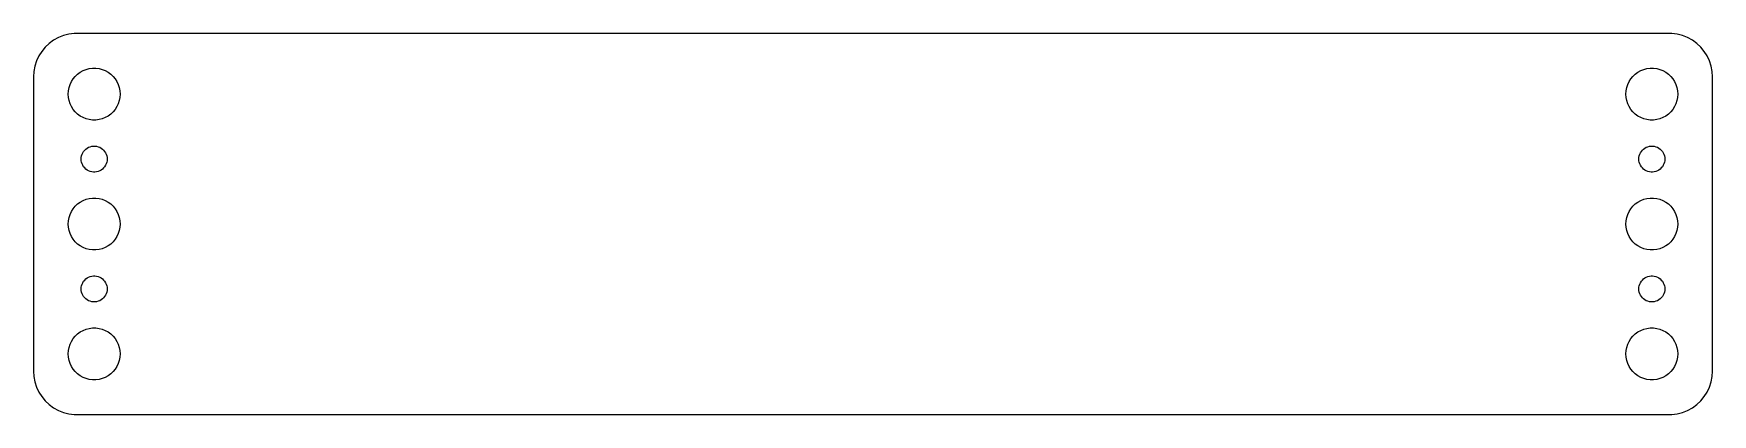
# Model space of a CAD drawing. Header units: metres. Extents: x -97 to 97, y -22 to 22.
import ezdxf

# ---------------------------------------------------------------- set-up
doc = ezdxf.new("R2010")
doc.units = ezdxf.units.M

msp = doc.modelspace()

# ---------------------------------------------------------------- linework, layer by layer
for p, q in [((-94.1289, 21.5241), (-94.6791, 21.2216)), ((-93.5451, 21.7553), (-94.1289, 21.5241)), ((-92.9369, 21.9114), (-93.5451, 21.7553)), ((-92.3139, 21.9901), (-92.9369, 21.9114)), ((92.3139, 21.9901), (-92.3139, 21.9901)), ((92.9369, 21.9114), (92.3139, 21.9901)), ((93.5451, 21.7553), (92.9369, 21.9114)), ((94.1289, 21.5241), (93.5451, 21.7553)), ((94.6791, 21.2216), (94.1289, 21.5241)), ((-96.3815, 19.4088), (-96.6489, 18.8406)), ((-96.0451, 19.9389), (-96.3815, 19.4088)), ((-95.6448, 20.4227), (-96.0451, 19.9389)), ((-95.1871, 20.8526), (-95.6448, 20.4227)), ((-94.6791, 21.2216), (-95.1871, 20.8526)), ((95.1871, 20.8526), (94.6791, 21.2216)), ((95.6448, 20.4227), (95.1871, 20.8526)), ((96.0451, 19.9389), (95.6448, 20.4227)), ((96.3815, 19.4088), (96.0451, 19.9389)), ((96.6489, 18.8406), (96.3815, 19.4088)), ((-96.9606, 17.6267), (-97, 17)), ((-96.8429, 18.2434), (-96.9606, 17.6267)), ((-96.6489, 18.8406), (-96.8429, 18.2434)), ((-91.9123, 17.3115), (-91.6075, 17.533)), ((-91.6075, 17.533), (-91.2773, 17.7145)), ((-91.2773, 17.7145), (-90.927, 17.8532)), ((-90.927, 17.8532), (-90.5621, 17.9469)), ((-90.5621, 17.9469), (-90.1884, 17.9941)), ((-90.1884, 17.9941), (-89.8116, 17.9941)), ((-89.8116, 17.9941), (-89.4379, 17.9469)), ((-89.4379, 17.9469), (-89.073, 17.8532)), ((-89.073, 17.8532), (-88.7227, 17.7145)), ((-88.7227, 17.7145), (-88.3925, 17.533)), ((-88.3925, 17.533), (-88.0877, 17.3115)), ((88.0877, 17.3115), (88.3925, 17.533)), ((88.3925, 17.533), (88.7227, 17.7145)), ((88.7227, 17.7145), (89.073, 17.8532)), ((89.073, 17.8532), (89.4379, 17.9469)), ((89.4379, 17.9469), (89.8116, 17.9941)), ((89.8116, 17.9941), (90.1884, 17.9941)), ((90.1884, 17.9941), (90.5621, 17.9469)), ((90.5621, 17.9469), (90.927, 17.8532)), ((90.927, 17.8532), (91.2773, 17.7145)), ((91.2773, 17.7145), (91.6075, 17.533)), ((91.6075, 17.533), (91.9123, 17.3115)), ((96.8429, 18.2434), (96.6489, 18.8406)), ((96.9606, 17.6267), (96.8429, 18.2434)), ((97, 17), (96.9606, 17.6267)), ((-97, 17), (-97, -17)), ((-92.9763, 15.376), (-92.9057, 15.7461)), ((-92.9057, 15.7461), (-92.7893, 16.1044)), ((-92.7893, 16.1044), (-92.6289, 16.4453)), ((-92.6289, 16.4453), (-92.427, 16.7634)), ((-92.427, 16.7634), (-92.1869, 17.0536)), ((-92.1869, 17.0536), (-91.9123, 17.3115)), ((-88.0877, 17.3115), (-87.8131, 17.0536)), ((-87.8131, 17.0536), (-87.573, 16.7634)), ((-87.573, 16.7634), (-87.3711, 16.4453)), ((-87.3711, 16.4453), (-87.2107, 16.1044)), ((-87.2107, 16.1044), (-87.0943, 15.7461)), ((-87.0943, 15.7461), (-87.0237, 15.376)), ((87.0237, 15.376), (87.0943, 15.7461)), ((87.0943, 15.7461), (87.2107, 16.1044)), ((87.2107, 16.1044), (87.3711, 16.4453)), ((87.3711, 16.4453), (87.573, 16.7634)), ((87.573, 16.7634), (87.8131, 17.0536)), ((87.8131, 17.0536), (88.0877, 17.3115)), ((91.9123, 17.3115), (92.1869, 17.0536)), ((92.1869, 17.0536), (92.427, 16.7634)), ((92.427, 16.7634), (92.6289, 16.4453)), ((92.6289, 16.4453), (92.7893, 16.1044)), ((92.7893, 16.1044), (92.9057, 15.7461)), ((92.9057, 15.7461), (92.9763, 15.376)), ((97, -17), (97, 17)), ((-93, 15), (-92.9763, 15.376)), ((-92.9763, 14.624), (-93, 15)), ((-92.9057, 14.2539), (-92.9763, 14.624)), ((-92.7893, 13.8956), (-92.9057, 14.2539)), ((-92.6289, 13.5547), (-92.7893, 13.8956)), ((-87.2107, 13.8956), (-87.3711, 13.5547)), ((-87.0943, 14.2539), (-87.2107, 13.8956)), ((-87.0237, 14.624), (-87.0943, 14.2539)), ((-87.0237, 15.376), (-87, 15)), ((-87, 15), (-87.0237, 14.624)), ((87, 15), (87.0237, 15.376)), ((87.0237, 14.624), (87, 15)), ((87.0943, 14.2539), (87.0237, 14.624)), ((87.2107, 13.8956), (87.0943, 14.2539)), ((87.3711, 13.5547), (87.2107, 13.8956)), ((92.7893, 13.8956), (92.6289, 13.5547)), ((92.9057, 14.2539), (92.7893, 13.8956)), ((92.9763, 14.624), (92.9057, 14.2539)), ((92.9763, 15.376), (93, 15)), ((93, 15), (92.9763, 14.624)), ((-92.427, 13.2366), (-92.6289, 13.5547)), ((-92.1869, 12.9464), (-92.427, 13.2366)), ((-91.9123, 12.6884), (-92.1869, 12.9464)), ((-91.6075, 12.467), (-91.9123, 12.6884)), ((-91.2773, 12.2855), (-91.6075, 12.467)), ((-90.927, 12.1468), (-91.2773, 12.2855)), ((-90.5621, 12.0531), (-90.927, 12.1468)), ((-90.1884, 12.0059), (-90.5621, 12.0531)), ((-89.8116, 12.0059), (-90.1884, 12.0059)), ((-89.4379, 12.0531), (-89.8116, 12.0059)), ((-89.073, 12.1468), (-89.4379, 12.0531)), ((-88.7227, 12.2855), (-89.073, 12.1468)), ((-88.3925, 12.467), (-88.7227, 12.2855)), ((-88.0877, 12.6884), (-88.3925, 12.467)), ((-87.8131, 12.9464), (-88.0877, 12.6884)), ((-87.573, 13.2366), (-87.8131, 12.9464)), ((-87.3711, 13.5547), (-87.573, 13.2366)), ((87.573, 13.2366), (87.3711, 13.5547)), ((87.8131, 12.9464), (87.573, 13.2366)), ((88.0877, 12.6884), (87.8131, 12.9464)), ((88.3925, 12.467), (88.0877, 12.6884)), ((88.7227, 12.2855), (88.3925, 12.467)), ((89.073, 12.1468), (88.7227, 12.2855)), ((89.4379, 12.0531), (89.073, 12.1468)), ((89.8116, 12.0059), (89.4379, 12.0531)), ((90.1884, 12.0059), (89.8116, 12.0059)), ((90.5621, 12.0531), (90.1884, 12.0059)), ((90.927, 12.1468), (90.5621, 12.0531)), ((91.2773, 12.2855), (90.927, 12.1468)), ((91.6075, 12.467), (91.2773, 12.2855)), ((91.9123, 12.6884), (91.6075, 12.467)), ((92.1869, 12.9464), (91.9123, 12.6884)), ((92.427, 13.2366), (92.1869, 12.9464)), ((92.6289, 13.5547), (92.427, 13.2366)), ((-91.4882, 7.68799), (-91.4529, 7.87303)), ((-91.4529, 7.87303), (-91.3947, 8.05219)), ((-91.3947, 8.05219), (-91.3145, 8.22263)), ((-91.3145, 8.22263), (-91.2135, 8.38167)), ((-91.2135, 8.38167), (-91.0934, 8.52681)), ((-91.0934, 8.52681), (-90.9561, 8.65576)), ((-90.9561, 8.65576), (-90.8037, 8.76648)), ((-90.8037, 8.76648), (-90.6387, 8.85724)), ((-90.6387, 8.85724), (-90.4635, 8.92657)), ((-90.4635, 8.92657), (-90.2811, 8.97342)), ((-90.2811, 8.97342), (-90.0942, 8.99704)), ((-90.0942, 8.99704), (-89.9058, 8.99704)), ((-89.9058, 8.99704), (-89.7189, 8.97342)), ((-89.7189, 8.97342), (-89.5365, 8.92657)), ((-89.5365, 8.92657), (-89.3613, 8.85724)), ((-89.3613, 8.85724), (-89.1963, 8.76648)), ((-89.1963, 8.76648), (-89.0439, 8.65576)), ((-89.0439, 8.65576), (-88.9065, 8.52681)), ((-88.9065, 8.52681), (-88.7865, 8.38167)), ((-88.7865, 8.38167), (-88.6855, 8.22263)), ((-88.6855, 8.22263), (-88.6053, 8.05219)), ((-88.6053, 8.05219), (-88.5471, 7.87303)), ((-88.5471, 7.87303), (-88.5118, 7.68799)), ((88.5118, 7.68799), (88.5471, 7.87303)), ((88.5471, 7.87303), (88.6053, 8.05219)), ((88.6053, 8.05219), (88.6855, 8.22263)), ((88.6855, 8.22263), (88.7865, 8.38167)), ((88.7865, 8.38167), (88.9065, 8.52681)), ((88.9065, 8.52681), (89.0439, 8.65576)), ((89.0439, 8.65576), (89.1963, 8.76648)), ((89.1963, 8.76648), (89.3613, 8.85724)), ((89.3613, 8.85724), (89.5365, 8.92657)), ((89.5365, 8.92657), (89.7189, 8.97342)), ((89.7189, 8.97342), (89.9058, 8.99704)), ((89.9058, 8.99704), (90.0942, 8.99704)), ((90.0942, 8.99704), (90.2811, 8.97342)), ((90.2811, 8.97342), (90.4635, 8.92657)), ((90.4635, 8.92657), (90.6387, 8.85724)), ((90.6387, 8.85724), (90.8037, 8.76648)), ((90.8037, 8.76648), (90.9561, 8.65576)), ((90.9561, 8.65576), (91.0934, 8.52681)), ((91.0934, 8.52681), (91.2135, 8.38167)), ((91.2135, 8.38167), (91.3145, 8.22263)), ((91.3145, 8.22263), (91.3947, 8.05219)), ((91.3947, 8.05219), (91.4529, 7.87303)), ((91.4529, 7.87303), (91.4882, 7.68799)), ((-91.5, 7.5), (-91.4882, 7.68799)), ((-91.4882, 7.312), (-91.5, 7.5)), ((-91.4529, 7.12695), (-91.4882, 7.312)), ((-91.3947, 6.9478), (-91.4529, 7.12695)), ((-91.3145, 6.77736), (-91.3947, 6.9478)), ((-91.2135, 6.61832), (-91.3145, 6.77736)), ((-91.0934, 6.47318), (-91.2135, 6.61832)), ((-90.9561, 6.34422), (-91.0934, 6.47318)), ((-90.8037, 6.23351), (-90.9561, 6.34422)), ((-90.6387, 6.14275), (-90.8037, 6.23351)), ((-90.4635, 6.07341), (-90.6387, 6.14275)), ((-90.2811, 6.02657), (-90.4635, 6.07341)), ((-90.0942, 6.00294), (-90.2811, 6.02657)), ((-89.9058, 6.00294), (-90.0942, 6.00294)), ((-89.7189, 6.02657), (-89.9058, 6.00294)), ((-89.5365, 6.07341), (-89.7189, 6.02657)), ((-89.3613, 6.14275), (-89.5365, 6.07341)), ((-89.1963, 6.23351), (-89.3613, 6.14275)), ((-89.0439, 6.34422), (-89.1963, 6.23351)), ((-88.9065, 6.47318), (-89.0439, 6.34422)), ((-88.7865, 6.61832), (-88.9065, 6.47318)), ((-88.6855, 6.77736), (-88.7865, 6.61832)), ((-88.6053, 6.9478), (-88.6855, 6.77736)), ((-88.5471, 7.12695), (-88.6053, 6.9478)), ((-88.5118, 7.312), (-88.5471, 7.12695)), ((-88.5118, 7.68799), (-88.5, 7.5)), ((-88.5, 7.5), (-88.5118, 7.312)), ((88.5, 7.5), (88.5118, 7.68799)), ((88.5118, 7.312), (88.5, 7.5)), ((88.5471, 7.12695), (88.5118, 7.312)), ((88.6053, 6.9478), (88.5471, 7.12695)), ((88.6855, 6.77736), (88.6053, 6.9478)), ((88.7865, 6.61832), (88.6855, 6.77736)), ((88.9065, 6.47318), (88.7865, 6.61832)), ((89.0439, 6.34422), (88.9065, 6.47318)), ((89.1963, 6.23351), (89.0439, 6.34422)), ((89.3613, 6.14275), (89.1963, 6.23351)), ((89.5365, 6.07341), (89.3613, 6.14275)), ((89.7189, 6.02657), (89.5365, 6.07341)), ((89.9058, 6.00294), (89.7189, 6.02657)), ((90.0942, 6.00294), (89.9058, 6.00294)), ((90.2811, 6.02657), (90.0942, 6.00294)), ((90.4635, 6.07341), (90.2811, 6.02657)), ((90.6387, 6.14275), (90.4635, 6.07341)), ((90.8037, 6.23351), (90.6387, 6.14275)), ((90.9561, 6.34422), (90.8037, 6.23351)), ((91.0934, 6.47318), (90.9561, 6.34422)), ((91.2135, 6.61832), (91.0934, 6.47318)), ((91.3145, 6.77736), (91.2135, 6.61832)), ((91.3947, 6.9478), (91.3145, 6.77736)), ((91.4529, 7.12695), (91.3947, 6.9478)), ((91.4882, 7.312), (91.4529, 7.12695)), ((91.4882, 7.68799), (91.5, 7.5)), ((91.5, 7.5), (91.4882, 7.312)), ((-92.427, 1.76335), (-92.1869, 2.05363)), ((-92.1869, 2.05363), (-91.9123, 2.31154)), ((-91.9123, 2.31154), (-91.6075, 2.53297)), ((-91.6075, 2.53297), (-91.2773, 2.71448)), ((-91.2773, 2.71448), (-90.927, 2.85316)), ((-90.927, 2.85316), (-90.5621, 2.94685)), ((-90.5621, 2.94685), (-90.1884, 2.99408)), ((-90.1884, 2.99408), (-89.8116, 2.99408)), ((-89.8116, 2.99408), (-89.4379, 2.94685)), ((-89.4379, 2.94685), (-89.073, 2.85316)), ((-89.073, 2.85316), (-88.7227, 2.71448)), ((-88.7227, 2.71448), (-88.3925, 2.53297)), ((-88.3925, 2.53297), (-88.0877, 2.31154)), ((-88.0877, 2.31154), (-87.8131, 2.05363)), ((-87.8131, 2.05363), (-87.573, 1.76335)), ((87.573, 1.76335), (87.8131, 2.05363)), ((87.8131, 2.05363), (88.0877, 2.31154)), ((88.0877, 2.31154), (88.3925, 2.53297)), ((88.3925, 2.53297), (88.7227, 2.71448)), ((88.7227, 2.71448), (89.073, 2.85316)), ((89.073, 2.85316), (89.4379, 2.94685)), ((89.4379, 2.94685), (89.8116, 2.99408)), ((89.8116, 2.99408), (90.1884, 2.99408)), ((90.1884, 2.99408), (90.5621, 2.94685)), ((90.5621, 2.94685), (90.927, 2.85316)), ((90.927, 2.85316), (91.2773, 2.71448)), ((91.2773, 2.71448), (91.6075, 2.53297)), ((91.6075, 2.53297), (91.9123, 2.31154)), ((91.9123, 2.31154), (92.1869, 2.05363)), ((92.1869, 2.05363), (92.427, 1.76335)), ((-93, 0), (-92.9763, 0.37599)), ((-92.9763, -0.37599), (-93, 0)), ((-92.9763, 0.37599), (-92.9057, 0.74606)), ((-92.9057, 0.74606), (-92.7893, 1.10437)), ((-92.7893, 1.10437), (-92.6289, 1.44525)), ((-92.6289, 1.44525), (-92.427, 1.76335)), ((-87.573, 1.76335), (-87.3711, 1.44525)), ((-87.3711, 1.44525), (-87.2107, 1.10437)), ((-87.2107, 1.10437), (-87.0943, 0.74606)), ((-87.0943, 0.74606), (-87.0237, 0.37599)), ((-87.0237, 0.37599), (-87, 0)), ((-87, 0), (-87.0237, -0.37599)), ((87, 0), (87.0237, 0.37599)), ((87.0237, -0.37599), (87, 0)), ((87.0237, 0.37599), (87.0943, 0.74606)), ((87.0943, 0.74606), (87.2107, 1.10437)), ((87.2107, 1.10437), (87.3711, 1.44525)), ((87.3711, 1.44525), (87.573, 1.76335)), ((92.427, 1.76335), (92.6289, 1.44525)), ((92.6289, 1.44525), (92.7893, 1.10437)), ((92.7893, 1.10437), (92.9057, 0.74606)), ((92.9057, 0.74606), (92.9763, 0.37599)), ((92.9763, 0.37599), (93, 0)), ((93, 0), (92.9763, -0.37599)), ((-92.9057, -0.74606), (-92.9763, -0.37599)), ((-92.7893, -1.10437), (-92.9057, -0.74606)), ((-92.6289, -1.44525), (-92.7893, -1.10437)), ((-92.427, -1.76335), (-92.6289, -1.44525)), ((-92.1869, -2.05363), (-92.427, -1.76335)), ((-87.573, -1.76335), (-87.8131, -2.05363)), ((-87.3711, -1.44525), (-87.573, -1.76335)), ((-87.2107, -1.10437), (-87.3711, -1.44525)), ((-87.0943, -0.74606), (-87.2107, -1.10437)), ((-87.0237, -0.37599), (-87.0943, -0.74606)), ((87.0943, -0.74606), (87.0237, -0.37599)), ((87.2107, -1.10437), (87.0943, -0.74606)), ((87.3711, -1.44525), (87.2107, -1.10437)), ((87.573, -1.76335), (87.3711, -1.44525)), ((87.8131, -2.05363), (87.573, -1.76335)), ((92.427, -1.76335), (92.1869, -2.05363)), ((92.6289, -1.44525), (92.427, -1.76335)), ((92.7893, -1.10437), (92.6289, -1.44525)), ((92.9057, -0.74606), (92.7893, -1.10437)), ((92.9763, -0.37599), (92.9057, -0.74606)), ((-91.9123, -2.31154), (-92.1869, -2.05363)), ((-91.6075, -2.53297), (-91.9123, -2.31154)), ((-91.2773, -2.71448), (-91.6075, -2.53297)), ((-90.927, -2.85316), (-91.2773, -2.71448)), ((-90.5621, -2.94685), (-90.927, -2.85316)), ((-90.1884, -2.99408), (-90.5621, -2.94685)), ((-89.8116, -2.99408), (-90.1884, -2.99408)), ((-89.4379, -2.94685), (-89.8116, -2.99408)), ((-89.073, -2.85316), (-89.4379, -2.94685)), ((-88.7227, -2.71448), (-89.073, -2.85316)), ((-88.3925, -2.53297), (-88.7227, -2.71448)), ((-88.0877, -2.31154), (-88.3925, -2.53297)), ((-87.8131, -2.05363), (-88.0877, -2.31154)), ((88.0877, -2.31154), (87.8131, -2.05363)), ((88.3925, -2.53297), (88.0877, -2.31154)), ((88.7227, -2.71448), (88.3925, -2.53297)), ((89.073, -2.85316), (88.7227, -2.71448)), ((89.4379, -2.94685), (89.073, -2.85316)), ((89.8116, -2.99408), (89.4379, -2.94685)), ((90.1884, -2.99408), (89.8116, -2.99408)), ((90.5621, -2.94685), (90.1884, -2.99408)), ((90.927, -2.85316), (90.5621, -2.94685)), ((91.2773, -2.71448), (90.927, -2.85316)), ((91.6075, -2.53297), (91.2773, -2.71448)), ((91.9123, -2.31154), (91.6075, -2.53297)), ((92.1869, -2.05363), (91.9123, -2.31154)), ((-91.5, -7.5), (-91.4882, -7.312)), ((-91.4882, -7.68799), (-91.5, -7.5)), ((-91.4882, -7.312), (-91.4529, -7.12695)), ((-91.4529, -7.87303), (-91.4882, -7.68799)), ((-91.4529, -7.12695), (-91.3947, -6.9478)), ((-91.3947, -6.9478), (-91.3145, -6.77736)), ((-91.3145, -6.77736), (-91.2135, -6.61832)), ((-91.2135, -6.61832), (-91.0934, -6.47318)), ((-91.0934, -6.47318), (-90.9561, -6.34422)), ((-90.9561, -6.34422), (-90.8037, -6.23351)), ((-90.8037, -6.23351), (-90.6387, -6.14275)), ((-90.6387, -6.14275), (-90.4635, -6.07341)), ((-90.4635, -6.07341), (-90.2811, -6.02657)), ((-90.2811, -6.02657), (-90.0942, -6.00294)), ((-90.0942, -6.00294), (-89.9058, -6.00294)), ((-89.9058, -6.00294), (-89.7189, -6.02657)), ((-89.7189, -6.02657), (-89.5365, -6.07341)), ((-89.5365, -6.07341), (-89.3613, -6.14275)), ((-89.3613, -6.14275), (-89.1963, -6.23351)), ((-89.1963, -6.23351), (-89.0439, -6.34422)), ((-89.0439, -6.34422), (-88.9065, -6.47318)), ((-88.9065, -6.47318), (-88.7865, -6.61832)), ((-88.7865, -6.61832), (-88.6855, -6.77736)), ((-88.6855, -6.77736), (-88.6053, -6.9478)), ((-88.6053, -6.9478), (-88.5471, -7.12695)), ((-88.5471, -7.12695), (-88.5118, -7.312)), ((-88.5118, -7.68799), (-88.5471, -7.87303)), ((-88.5118, -7.312), (-88.5, -7.5)), ((-88.5, -7.5), (-88.5118, -7.68799)), ((88.5, -7.5), (88.5118, -7.312)), ((88.5118, -7.68799), (88.5, -7.5)), ((88.5118, -7.312), (88.5471, -7.12695)), ((88.5471, -7.87303), (88.5118, -7.68799)), ((88.5471, -7.12695), (88.6053, -6.9478)), ((88.6053, -6.9478), (88.6855, -6.77736)), ((88.6855, -6.77736), (88.7865, -6.61832)), ((88.7865, -6.61832), (88.9065, -6.47318)), ((88.9065, -6.47318), (89.0439, -6.34422)), ((89.0439, -6.34422), (89.1963, -6.23351)), ((89.1963, -6.23351), (89.3613, -6.14275)), ((89.3613, -6.14275), (89.5365, -6.07341)), ((89.5365, -6.07341), (89.7189, -6.02657)), ((89.7189, -6.02657), (89.9058, -6.00294)), ((89.9058, -6.00294), (90.0942, -6.00294)), ((90.0942, -6.00294), (90.2811, -6.02657)), ((90.2811, -6.02657), (90.4635, -6.07341)), ((90.4635, -6.07341), (90.6387, -6.14275)), ((90.6387, -6.14275), (90.8037, -6.23351)), ((90.8037, -6.23351), (90.9561, -6.34422)), ((90.9561, -6.34422), (91.0934, -6.47318)), ((91.0934, -6.47318), (91.2135, -6.61832)), ((91.2135, -6.61832), (91.3145, -6.77736)), ((91.3145, -6.77736), (91.3947, -6.9478)), ((91.3947, -6.9478), (91.4529, -7.12695)), ((91.4529, -7.12695), (91.4882, -7.312)), ((91.4882, -7.68799), (91.4529, -7.87303)), ((91.4882, -7.312), (91.5, -7.5)), ((91.5, -7.5), (91.4882, -7.68799)), ((-91.3947, -8.05219), (-91.4529, -7.87303)), ((-91.3145, -8.22263), (-91.3947, -8.05219)), ((-91.2135, -8.38167), (-91.3145, -8.22263)), ((-91.0934, -8.52681), (-91.2135, -8.38167)), ((-90.9561, -8.65576), (-91.0934, -8.52681)), ((-90.8037, -8.76648), (-90.9561, -8.65576)), ((-90.6387, -8.85724), (-90.8037, -8.76648)), ((-90.4635, -8.92657), (-90.6387, -8.85724)), ((-90.2811, -8.97342), (-90.4635, -8.92657)), ((-90.0942, -8.99704), (-90.2811, -8.97342)), ((-89.9058, -8.99704), (-90.0942, -8.99704)), ((-89.7189, -8.97342), (-89.9058, -8.99704)), ((-89.5365, -8.92657), (-89.7189, -8.97342)), ((-89.3613, -8.85724), (-89.5365, -8.92657)), ((-89.1963, -8.76648), (-89.3613, -8.85724)), ((-89.0439, -8.65576), (-89.1963, -8.76648)), ((-88.9065, -8.52681), (-89.0439, -8.65576)), ((-88.7865, -8.38167), (-88.9065, -8.52681)), ((-88.6855, -8.22263), (-88.7865, -8.38167)), ((-88.6053, -8.05219), (-88.6855, -8.22263)), ((-88.5471, -7.87303), (-88.6053, -8.05219)), ((88.6053, -8.05219), (88.5471, -7.87303)), ((88.6855, -8.22263), (88.6053, -8.05219)), ((88.7865, -8.38167), (88.6855, -8.22263)), ((88.9065, -8.52681), (88.7865, -8.38167)), ((89.0439, -8.65576), (88.9065, -8.52681)), ((89.1963, -8.76648), (89.0439, -8.65576)), ((89.3613, -8.85724), (89.1963, -8.76648)), ((89.5365, -8.92657), (89.3613, -8.85724)), ((89.7189, -8.97342), (89.5365, -8.92657)), ((89.9058, -8.99704), (89.7189, -8.97342)), ((90.0942, -8.99704), (89.9058, -8.99704)), ((90.2811, -8.97342), (90.0942, -8.99704)), ((90.4635, -8.92657), (90.2811, -8.97342)), ((90.6387, -8.85724), (90.4635, -8.92657)), ((90.8037, -8.76648), (90.6387, -8.85724)), ((90.9561, -8.65576), (90.8037, -8.76648)), ((91.0934, -8.52681), (90.9561, -8.65576)), ((91.2135, -8.38167), (91.0934, -8.52681)), ((91.3145, -8.22263), (91.2135, -8.38167)), ((91.3947, -8.05219), (91.3145, -8.22263)), ((91.4529, -7.87303), (91.3947, -8.05219)), ((-92.7893, -13.8956), (-92.6289, -13.5547)), ((-92.6289, -13.5547), (-92.427, -13.2366)), ((-92.427, -13.2366), (-92.1869, -12.9464)), ((-92.1869, -12.9464), (-91.9123, -12.6884)), ((-91.9123, -12.6884), (-91.6075, -12.467)), ((-91.6075, -12.467), (-91.2773, -12.2855)), ((-91.2773, -12.2855), (-90.927, -12.1468)), ((-90.927, -12.1468), (-90.5621, -12.0531)), ((-90.5621, -12.0531), (-90.1884, -12.0059)), ((-90.1884, -12.0059), (-89.8116, -12.0059)), ((-89.8116, -12.0059), (-89.4379, -12.0531)), ((-89.4379, -12.0531), (-89.073, -12.1468)), ((-89.073, -12.1468), (-88.7227, -12.2855)), ((-88.7227, -12.2855), (-88.3925, -12.467)), ((-88.3925, -12.467), (-88.0877, -12.6884)), ((-88.0877, -12.6884), (-87.8131, -12.9464)), ((-87.8131, -12.9464), (-87.573, -13.2366)), ((-87.573, -13.2366), (-87.3711, -13.5547)), ((-87.3711, -13.5547), (-87.2107, -13.8956)), ((87.2107, -13.8956), (87.3711, -13.5547)), ((87.3711, -13.5547), (87.573, -13.2366)), ((87.573, -13.2366), (87.8131, -12.9464)), ((87.8131, -12.9464), (88.0877, -12.6884)), ((88.0877, -12.6884), (88.3925, -12.467)), ((88.3925, -12.467), (88.7227, -12.2855)), ((88.7227, -12.2855), (89.073, -12.1468)), ((89.073, -12.1468), (89.4379, -12.0531)), ((89.4379, -12.0531), (89.8116, -12.0059)), ((89.8116, -12.0059), (90.1884, -12.0059)), ((90.1884, -12.0059), (90.5621, -12.0531)), ((90.5621, -12.0531), (90.927, -12.1468)), ((90.927, -12.1468), (91.2773, -12.2855)), ((91.2773, -12.2855), (91.6075, -12.467)), ((91.6075, -12.467), (91.9123, -12.6884)), ((91.9123, -12.6884), (92.1869, -12.9464)), ((92.1869, -12.9464), (92.427, -13.2366)), ((92.427, -13.2366), (92.6289, -13.5547)), ((92.6289, -13.5547), (92.7893, -13.8956)), ((-93, -15), (-92.9763, -14.624)), ((-92.9763, -15.376), (-93, -15)), ((-92.9763, -14.624), (-92.9057, -14.2539)), ((-92.9057, -15.7461), (-92.9763, -15.376)), ((-92.9057, -14.2539), (-92.7893, -13.8956)), ((-87.2107, -13.8956), (-87.0943, -14.2539)), ((-87.0943, -14.2539), (-87.0237, -14.624)), ((-87.0237, -15.376), (-87.0943, -15.7461)), ((-87.0237, -14.624), (-87, -15)), ((-87, -15), (-87.0237, -15.376)), ((87, -15), (87.0237, -14.624)), ((87.0237, -15.376), (87, -15)), ((87.0237, -14.624), (87.0943, -14.2539)), ((87.0943, -15.7461), (87.0237, -15.376)), ((87.0943, -14.2539), (87.2107, -13.8956)), ((92.7893, -13.8956), (92.9057, -14.2539)), ((92.9057, -14.2539), (92.9763, -14.624)), ((92.9763, -15.376), (92.9057, -15.7461)), ((92.9763, -14.624), (93, -15)), ((93, -15), (92.9763, -15.376)), ((-97, -17), (-96.9606, -17.6267)), ((-92.7893, -16.1044), (-92.9057, -15.7461)), ((-92.6289, -16.4453), (-92.7893, -16.1044)), ((-92.427, -16.7634), (-92.6289, -16.4453)), ((-92.1869, -17.0536), (-92.427, -16.7634)), ((-91.9123, -17.3115), (-92.1869, -17.0536)), ((-91.6075, -17.533), (-91.9123, -17.3115)), ((-88.0877, -17.3115), (-88.3925, -17.533)), ((-87.8131, -17.0536), (-88.0877, -17.3115)), ((-87.573, -16.7634), (-87.8131, -17.0536)), ((-87.3711, -16.4453), (-87.573, -16.7634)), ((-87.2107, -16.1044), (-87.3711, -16.4453)), ((-87.0943, -15.7461), (-87.2107, -16.1044)), ((87.2107, -16.1044), (87.0943, -15.7461)), ((87.3711, -16.4453), (87.2107, -16.1044)), ((87.573, -16.7634), (87.3711, -16.4453)), ((87.8131, -17.0536), (87.573, -16.7634)), ((88.0877, -17.3115), (87.8131, -17.0536)), ((88.3925, -17.533), (88.0877, -17.3115)), ((91.9123, -17.3115), (91.6075, -17.533)), ((92.1869, -17.0536), (91.9123, -17.3115)), ((92.427, -16.7634), (92.1869, -17.0536)), ((92.6289, -16.4453), (92.427, -16.7634)), ((92.7893, -16.1044), (92.6289, -16.4453)), ((92.9057, -15.7461), (92.7893, -16.1044)), ((96.9606, -17.6267), (97, -17)), ((-96.9606, -17.6267), (-96.8429, -18.2434)), ((-96.8429, -18.2434), (-96.6489, -18.8406)), ((-96.6489, -18.8406), (-96.3815, -19.4088)), ((-91.2773, -17.7145), (-91.6075, -17.533)), ((-90.927, -17.8532), (-91.2773, -17.7145)), ((-90.5621, -17.9469), (-90.927, -17.8532)), ((-90.1884, -17.9941), (-90.5621, -17.9469)), ((-89.8116, -17.9941), (-90.1884, -17.9941)), ((-89.4379, -17.9469), (-89.8116, -17.9941)), ((-89.073, -17.8532), (-89.4379, -17.9469)), ((-88.7227, -17.7145), (-89.073, -17.8532)), ((-88.3925, -17.533), (-88.7227, -17.7145)), ((88.7227, -17.7145), (88.3925, -17.533)), ((89.073, -17.8532), (88.7227, -17.7145)), ((89.4379, -17.9469), (89.073, -17.8532)), ((89.8116, -17.9941), (89.4379, -17.9469)), ((90.1884, -17.9941), (89.8116, -17.9941)), ((90.5621, -17.9469), (90.1884, -17.9941)), ((90.927, -17.8532), (90.5621, -17.9469)), ((91.2773, -17.7145), (90.927, -17.8532)), ((91.6075, -17.533), (91.2773, -17.7145)), ((96.3815, -19.4088), (96.6489, -18.8406)), ((96.6489, -18.8406), (96.8429, -18.2434)), ((96.8429, -18.2434), (96.9606, -17.6267)), ((-96.3815, -19.4088), (-96.0451, -19.9389)), ((-96.0451, -19.9389), (-95.6448, -20.4227)), ((-95.6448, -20.4227), (-95.1871, -20.8526)), ((-95.1871, -20.8526), (-94.6791, -21.2216)), ((-94.6791, -21.2216), (-94.1289, -21.5241)), ((94.1289, -21.5241), (94.6791, -21.2216)), ((94.6791, -21.2216), (95.1871, -20.8526)), ((95.1871, -20.8526), (95.6448, -20.4227)), ((95.6448, -20.4227), (96.0451, -19.9389)), ((96.0451, -19.9389), (96.3815, -19.4088)), ((-94.1289, -21.5241), (-93.5451, -21.7553)), ((-93.5451, -21.7553), (-92.9369, -21.9114)), ((-92.9369, -21.9114), (-92.3139, -21.9901)), ((-92.3139, -21.9901), (92.3139, -21.9901)), ((92.3139, -21.9901), (92.9369, -21.9114)), ((92.9369, -21.9114), (93.5451, -21.7553)), ((93.5451, -21.7553), (94.1289, -21.5241))]:
    msp.add_line(p, q)

doc.saveas('drawing.dxf')
